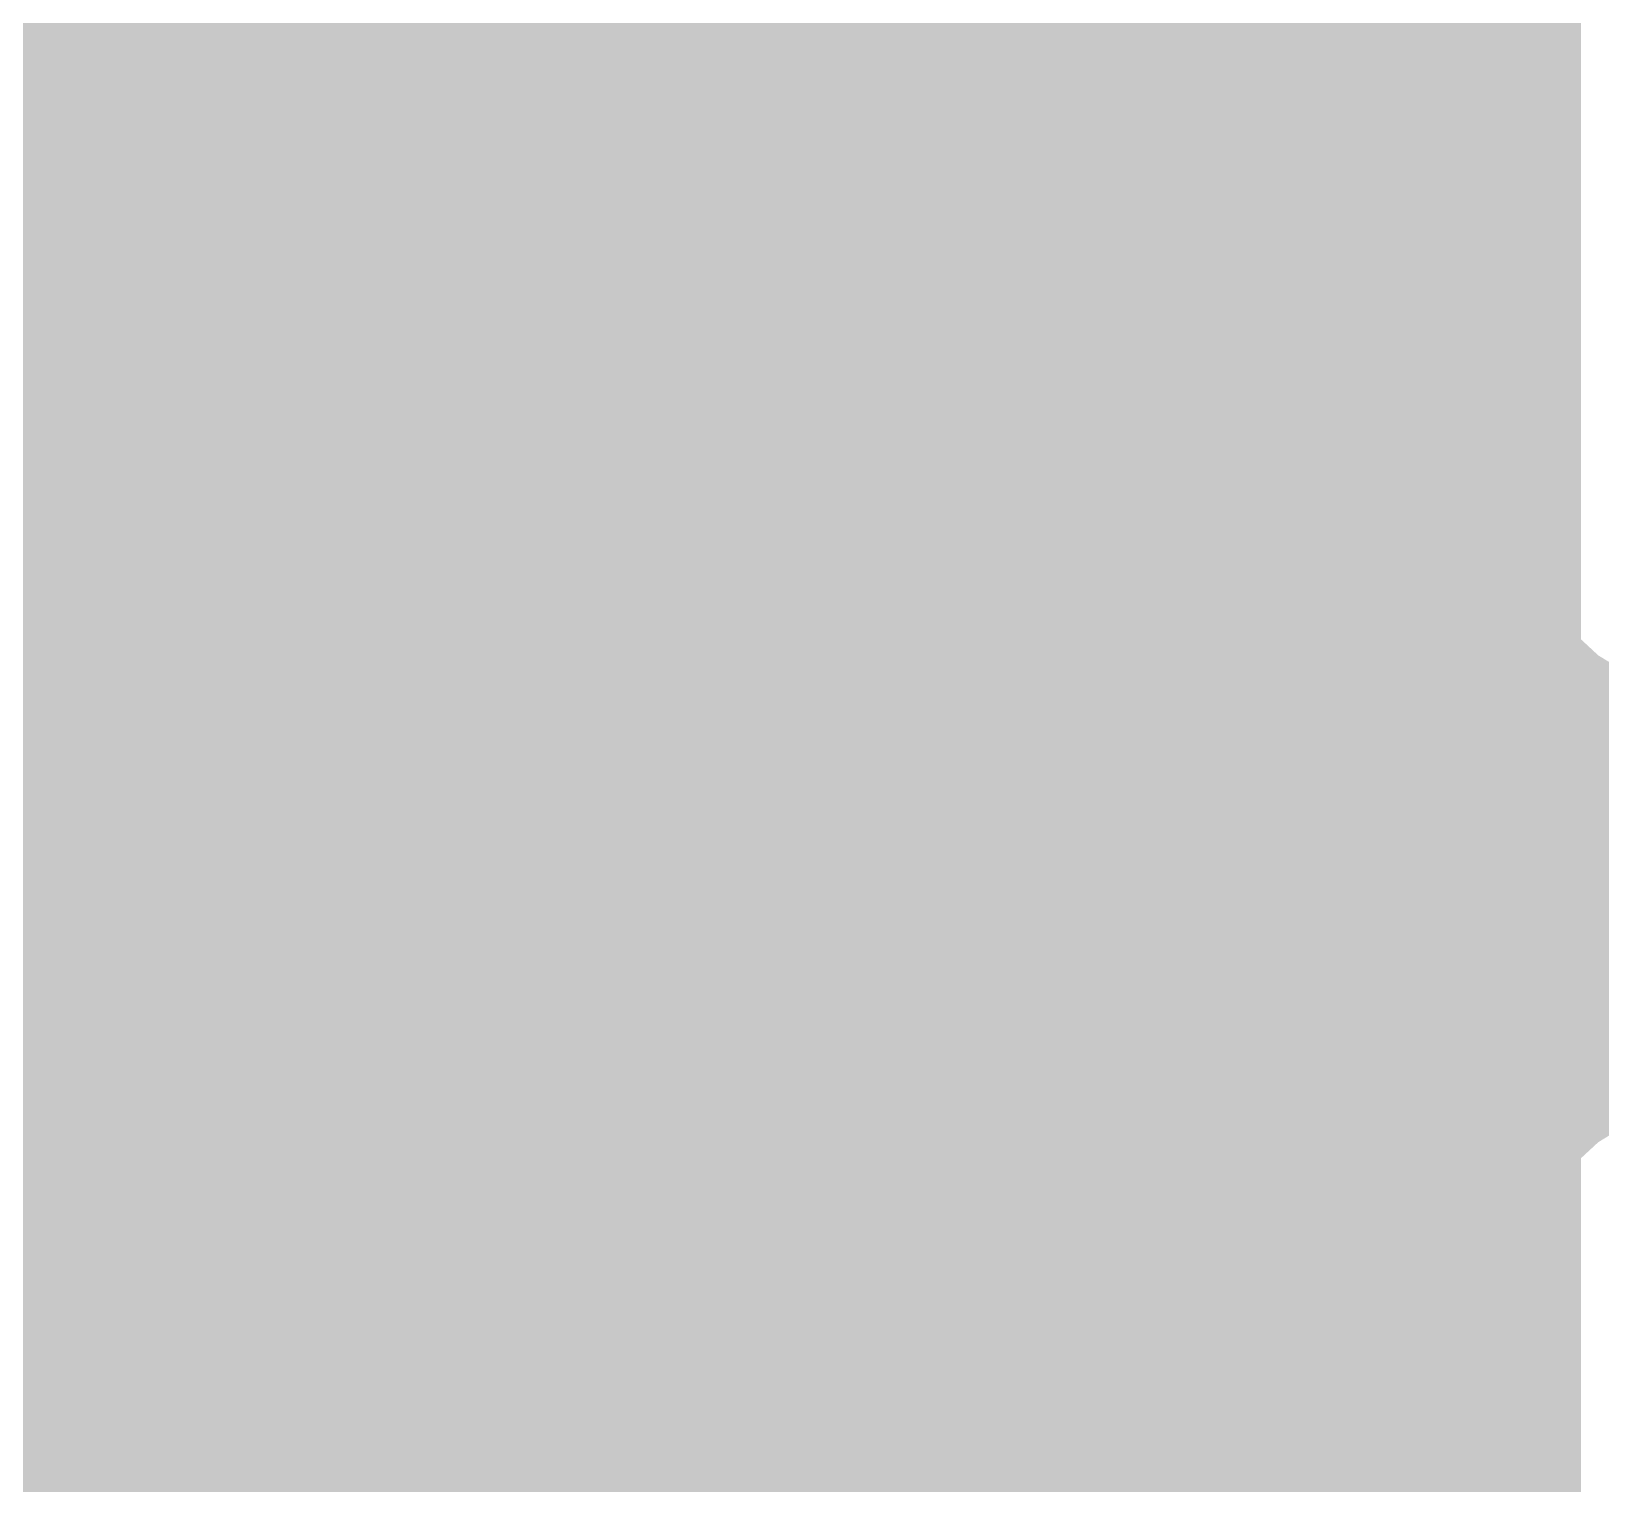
# Model space of a CAD drawing. Header units: inches. Extents: x 1.08 to 4.97, y 2.54 to 3.89.
# Drawn here: x 2.61085 to 2.65466, y 3.00729 to 3.04785 of the extents above; entities that cross this region are included whole.
import ezdxf

# ---------------------------------------------------------------- set-up
doc = ezdxf.new("R2010")
doc.units = ezdxf.units.IN
doc.header["$MEASUREMENT"] = 0
for name, color, linetype in [('Bottom', 5, 'Continuous'), ('Bottom Solder', 6, 'Continuous'), ('Multi-Layer', 9, 'Continuous'), ('Pad Holes', 156, 'Continuous'), ('Top', 1, 'Continuous'), ('Top Solder', 216, 'Continuous')]:
    doc.layers.add(name, color=color, linetype=linetype)

# ---------------------------------------------------------------- blocks, each defined once
blk = doc.blocks.new('JMP_3_PTH_180_48')
at = {"layer": 'Bottom'}
blk.add_hatch(color=5, dxfattribs=at).paths.add_polyline_path([(-0.135, 0.035), (-0.065, 0.035), (-0.065, -0.035), (-0.135, -0.035)])
at = {"layer": 'Bottom Solder'}
blk.add_hatch(color=6, dxfattribs=at).paths.add_polyline_path([(-0.136, 0.036), (-0.064, 0.036), (-0.064, -0.036), (-0.136, -0.036)])
at = {"layer": 'Multi-Layer'}
blk.add_hatch(color=9, dxfattribs=at).paths.add_polyline_path([(-0.135, 0.035), (-0.065, 0.035), (-0.065, -0.035), (-0.135, -0.035)])
at = {"layer": 'Pad Holes'}
h = blk.add_hatch(color=7, dxfattribs=at)
edge = h.paths.add_edge_path()
edge.add_arc((-0.1, 0), 0.0215, 0, 360)
at = {"layer": 'Top'}
blk.add_hatch(color=1, dxfattribs=at).paths.add_polyline_path([(-0.135, 0.035), (-0.065, 0.035), (-0.065, -0.035), (-0.135, -0.035)])
at = {"layer": 'Top Solder'}
blk.add_hatch(color=216, dxfattribs=at).paths.add_polyline_path([(-0.136, 0.036), (-0.064, 0.036), (-0.064, -0.036), (-0.136, -0.036)])

msp = doc.modelspace()

# ---------------------------------------------------------------- hatches: boundary and pattern name
at = {"layer": 'Bottom'}
msp.add_hatch(color=5, dxfattribs=at).paths.add_polyline_path([(2.66299, 3.018622), (2.66109, 3.018572), (2.65939, 3.018422), (2.65789, 3.018172), (2.65659, 3.017822), (2.65549, 3.017372), (2.65459, 3.016822), (2.65389, 3.016172), (2.65339, 3.015422), (2.65309, 3.014572), (2.65299, 3.013622), (2.65299, 3.033622), (2.65309, 3.032672), (2.65339, 3.031822), (2.65389, 3.031072), (2.65459, 3.030422), (2.65549, 3.029872), (2.65659, 3.029422), (2.65789, 3.029072), (2.65939, 3.028822), (2.66109, 3.028672), (2.66299, 3.028622)])

# ---------------------------------------------------------------- linework, layer by layer
for points in [[(2.56011, 3.083551, 0.01, 0.01, 0), (2.62004, 3.023622, 0.01, 0.01, 0)], [(2.62004, 3.023622, 0.01, 0.01, 0), (2.66811, 3.023622, 0.01, 0.01, 0)]]:
    msp.add_lwpolyline(points, format="xyseb", dxfattribs=at)
msp.add_lwpolyline([(2.61754, 3.023622, 0.005, 0.005, 1), (2.62254, 3.023622, 0.005, 0.005, 1)], format="xyseb", close=True, dxfattribs=at)
msp.add_lwpolyline([(2.61754, 3.023622, 0.005, 0.005, 1), (2.62254, 3.023622, 0.005, 0.005, 1)], format="xyseb", close=True, dxfattribs=at)

# ---------------------------------------------------------------- block references
at = {"rotation": 270}
msp.add_blockref('JMP_3_PTH_180_48', (2.61811, 2.925551), dxfattribs=at)

doc.saveas('drawing.dxf')
